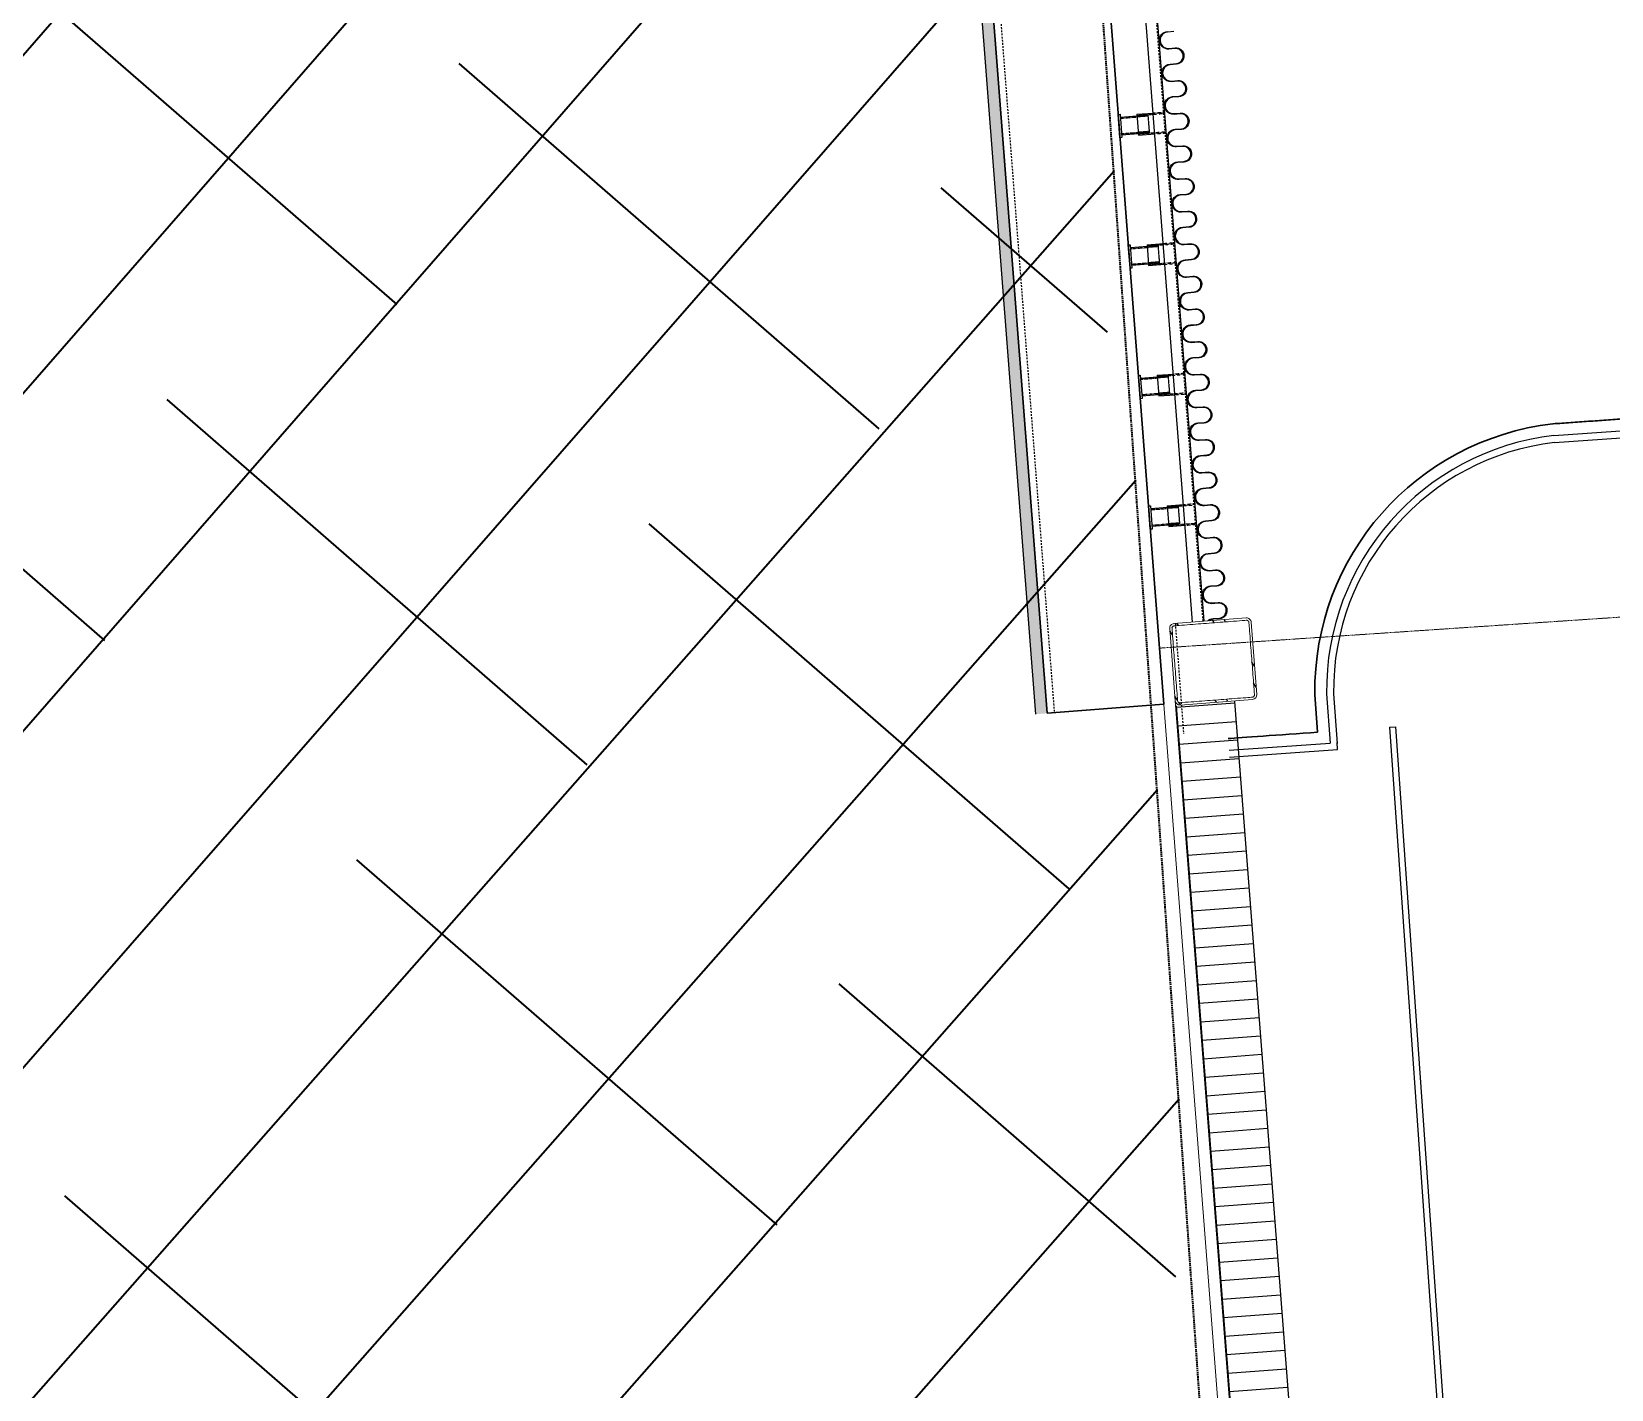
# Model space of a CAD drawing. Header units: millimetres. Extents: x 306 to 836129804, y -168137 to 818603917.
# Drawn here: x 834534871 to 834541630, y 818145153 to 818150963 of the extents above; entities that cross this region are included whole.
import ezdxf

# ---------------------------------------------------------------- set-up
doc = ezdxf.new("R2010")
doc.units = ezdxf.units.MM
doc.header["$LTSCALE"] = 3
for name, pattern in [('ACAD_ISO03W100', [30, 12, -18]), ('DASHED', [0.75, 0.5, -0.25]), ('DASHED2', [0.375, 0.25, -0.125]), ('Member Hidden', [4.5, 2.5, -2])]:
    doc.linetypes.add(name, pattern=pattern)
for name, color, linetype in [('3A35X-MAGP-P-LD-00-0$0$A-GLASS', 251, 'Continuous'), ('3A35X-MAGP-P-LD-00-0$0$LWK-GA_HANDRAIL', 251, 'Continuous'), ('3A35X-MAGP-P-LD-00-0$0$LWK-MA_PAVING BANDING', 251, 'Continuous'), ('_ANCILIARY HATCH', 1, 'Continuous'), ('_P34', 251, 'Continuous'), ('A-ALUM_CLADD', 251, 'Continuous'), ('A-ALUM_CLADD_H', 251, 'Member Hidden'), ('A-ALUM_CLADD_S', 251, 'Continuous'), ('A-DRAIN', 251, 'Continuous'), ('ADS060_1', 251, 'Continuous'), ('ADS280_CSteel', 251, 'Continuous'), ('ADS280_R', 251, 'Member Hidden')]:
    doc.layers.add(name, color=color, linetype=linetype)
for name, color, linetype, lineweight in [('A-MASS', 251, 'Continuous', 13), ('ADS280__', 251, 'Continuous', 13), ('ADS280_BSteel', 251, 'Continuous', 13), ('ADS280_S', 251, 'Continuous', 30), ('Eva-New', 1, 'ACAD_ISO03W100', 18), ('Hatch (HOR not under LTC submission)', 252, 'Continuous', 35), ('UAJ-28STRU', 251, 'Continuous', 35)]:
    doc.layers.add(name, color=color, linetype=linetype, lineweight=lineweight)

# ---------------------------------------------------------------- blocks, each defined once
blk = doc.blocks.new('A')
at = {"layer": 'ADS280_BSteel', "linetype": 'DASHED2', "ltscale": 5}
blk.add_lwpolyline([(834539695.6212394, 818148325.0654476), (834545662.8446859, 818148726.6210414), (834545674.5963875, 818148552.0160656), (834547160.9660238, 818148651.9498011)], dxfattribs=at)
blk = doc.blocks.new('Cladding_Fixing')
at = {"layer": 'A-ALUM_CLADD_H', "ltscale": 0.3}
for p, q in [((0.2337154150009155, 33.0491738319397), (72.23171532154083, 32.5400218963623)), ((72.27697360515594, 38.93986201286316), (142.3540322780609, 38.44429433345795)), ((-0.233715295791626, -33.04917371273041), (71.76428484916687, -33.55832540988922)), ((71.71902656555176, -39.95816540718079), (141.7960855960846, -40.45373260974884))]:
    blk.add_line(p, q, dxfattribs=at)
at = {"layer": 'A-ALUM_CLADD_H', "ltscale": 0.2}
for p, q in [((118.7305524349213, 32.21119368076324), (72.23171496391296, 32.54002177715302)), ((118.7659106254578, 37.21106898784637), (72.26707303524017, 37.53989696502686)), ((118.7659106254578, 37.2110687494278), (118.227764248848, -38.88702857494354)), ((118.2277636528015, -38.88702881336212), (71.72892618179321, -38.55820059776306)), ((118.2631219625473, -33.88715398311615), (71.76428461074829, -33.5583256483078))]:
    blk.add_line(p, q, dxfattribs=at)
at = {"layer": 'A-ALUM_CLADD_H', "ltscale": 0.1}
for p, q in [((142.3540327548981, 38.44429469108582), (187.1788446903229, 38.12730467319489)), ((142.3893904685974, 43.44416975975037), (187.2142174243927, 43.12717986106873)), ((141.623131275177, -45.45263481140137), (186.5852938890457, -45.77059614658356)), ((141.6584891080856, -40.45275986194611), (186.6206666231155, -40.77072107791901))]:
    blk.add_line(p, q, dxfattribs=at)
at = {"layer": 'A-ALUM_CLADD_S'}
for p, q in [((0.2690731287002563, 38.04904866218567), (72.26707315444946, 37.53989684581757)), ((72.31233143806458, 43.93973696231842), (71.68366885185242, -44.95804023742676)), ((72.31233143806458, 43.93973696231842), (142.3893903493881, 43.44416964054108)), ((-0.269073486328125, -38.04904878139496), (71.72892677783966, -38.55820059776306)), ((71.68366885185242, -44.95804023742676), (141.7607278823853, -45.45360743999481))]:
    blk.add_line(p, q, dxfattribs=at)
blk.add_lwpolyline([(-8.353578329086304, -49.94217658042908), (-7.646420836448669, 50.05532348155975), (0.3535786867141724, 49.9987496137619), (-0.3535784482955933, -49.99874973297119)], close=True, dxfattribs=at)
blk = doc.blocks.new('Cladding')
at = {"layer": 'A-ALUM_CLADD'}
for points in [[(-3256.490411996841, -14649.70220303535, -0.1688405432229623), (-3241.963774442673, -14669.99015641212), (-3234.324013113976, -14695.88675904274, 1), (-3172.939471960068, -14677.77769625187), (-3180.579233050346, -14651.88109338284, -1), (-3107.685090303421, -14630.37658107281), (-3100.045329809189, -14656.27318418026, 1), (-3038.660789251328, -14638.16412067413), (-3046.300549864769, -14612.26751768589, -1), (-2973.406408548355, -14590.76300513744), (-2965.766647338867, -14616.65960896015, 1), (-2904.382105946541, -14598.55054605007), (-2912.021867036819, -14572.65394306183, -1), (-2839.127725720406, -14551.14943027496), (-2831.48796415329, -14577.04603409767, 1), (-2770.103423237801, -14558.9369713068), (-2777.743184447289, -14533.04036819935, -1), (-2704.849042415619, -14511.53585517406), (-2697.209281086922, -14537.43245851994, 1), (-2635.824741363525, -14519.32339549065), (-2643.46450150013, -14493.42679286003, -1), (-2570.570360064507, -14471.92227995396), (-2562.930599331856, -14497.81888329983, 1), (-2501.546058416367, -14479.70982062817), (-2509.18581867218, -14453.81321668625, -1), (-2436.291676998138, -14432.30870473385), (-2428.651915550232, -14458.20530807972, 1), (-2367.267375230789, -14440.09624540806), (-2374.907136321068, -14414.19964241982, -1), (-2302.012994289398, -14392.69512939453), (-2294.373232841492, -14418.59173309803, 1), (-2232.988692760468, -14400.48267018795), (-2240.6284532547, -14374.58606696129, -1), (-2167.734311103821, -14353.08155453205), (-2160.094550728798, -14378.97815787792, 1), (-2098.710009336472, -14360.86909532547), (-2106.34977042675, -14334.97249221802, -1), (-2033.455628275871, -14313.46797883511), (-2025.815867424011, -14339.3645825386, 1), (-1964.431327104568, -14321.25551986694), (-1972.071087360382, -14295.35891723633, -1), (-1899.176945209503, -14273.85440444946), (-1891.537184238434, -14299.7510073185, 1), (-1830.152643322945, -14281.64194524288), (-1837.792404413223, -14255.74534189701, -1), (-1764.898262262344, -14234.24082899094), (-1757.258501768112, -14260.13743281364, 1), (-1695.873960971832, -14242.02836930752), (-1703.513721466064, -14216.13176655769, -1), (-1630.619579553604, -14194.62725484371), (-1622.979818820953, -14220.52385735512, 1), (-1561.595277786255, -14202.41479456425), (-1569.235038876534, -14176.518191576, -1), (-1496.340897083282, -14155.01367890835), (-1488.70113658905, -14180.91028225422, 1), (-1427.316595315933, -14162.80121934414), (-1434.95635664463, -14136.90461575985, -1), (-1362.062214374542, -14115.40010464191), (-1354.422452688217, -14141.29670679569, 1), (-1293.037912368774, -14123.18764400482), (-1300.677673578262, -14097.29104101658, -1), (-1227.783531427383, -14075.78652870655), (-1220.143770456314, -14101.68313193321, 1), (-1158.759229302406, -14083.57406914234), (-1166.398990631104, -14057.67746520042, -1), (-1093.504848003387, -14036.17295408249), (-1085.865087270737, -14062.06955695152, 1), (-1024.480546712875, -14043.96049368382), (-1032.120308041573, -14018.06389009953, -1), (-959.2261657714844, -13996.55937838554), (-951.5864045619965, -14022.45598208904, 1), (-890.2018640041351, -14004.34691858292), (-897.8416254520416, -13978.45031476021, -1), (-824.947482585907, -13956.94580340385)], [(-820.18796479702, -13983.68163251877), (-827.8248828649521, -13957.79466569424, 0.9999999999999999), (-894.9642241001129, -13977.60145330429), (-887.3244633674622, -14003.49805617332, -0.9999999999999999), (-954.4638047218323, -14023.30484390259), (-962.1035656929016, -13997.40824115276, 0.9999999999999999), (-1029.242907166481, -14017.21502828598), (-1021.60314643383, -14043.11163163185, -0.9999999999999999), (-1088.74248790741, -14062.91841876507), (-1096.382248401642, -14037.02181589603, 0.9999999999999999), (-1163.521590471268, -14056.82860302925), (-1155.88182926178, -14082.72520649433, -0.9999999999999999), (-1223.021171450615, -14102.53199410439), (-1230.660931587219, -14076.63539135456, 0.9999999999999999), (-1297.800273299217, -14096.44217836857), (-1290.160512328148, -14122.33878147602, -0.9999999999999999), (-1357.29985332489, -14142.14556920528), (-1364.939614772797, -14116.24896669388, 0.9999999999999999), (-1432.078955769539, -14136.05575358868), (-1424.439194917679, -14161.95235693455, -0.9999999999999999), (-1491.57853615284, -14181.75914394855), (-1499.218297243118, -14155.86254143715, 0.9999999999999999), (-1566.357638478279, -14175.66932892799), (-1558.717877626419, -14201.56593203545, -0.9999999999999999), (-1625.857218980789, -14221.37271940708), (-1633.496980667114, -14195.47611677647, 0.9999999999999999), (-1700.636322259903, -14215.28290379047), (-1692.996560931206, -14241.17950642109, -0.9999999999999999), (-1760.135901808739, -14260.98629462719), (-1767.775662660599, -14235.08969175816, 0.9999999999999999), (-1834.915004253387, -14254.89647936821), (-1827.275243282318, -14280.79308187962, -0.9999999999999999), (-1894.414584755898, -14300.59986996651), (-1902.054345846176, -14274.70326685905, 0.9999999999999999), (-1969.193687081337, -14294.51005494595), (-1961.553926229477, -14320.4066567421, -0.9999999999999999), (-2028.693267345428, -14340.21344506741), (-2036.333029150963, -14314.31684172153, 0.9999999999999999), (-2103.472370266914, -14334.12362921238), (-2095.832609057426, -14360.02023303509, -0.9999999999999999), (-2162.97194981575, -14379.82701945305), (-2170.611711263657, -14353.93041694164, 0.9999999999999999), (-2237.751052975655, -14373.73720395565), (-2230.111291527748, -14399.63380801678, -0.9999999999999999), (-2297.250633478165, -14419.4405952692), (-2304.890393972397, -14393.54399216175, 0.9999999999999999), (-2372.029735445976, -14413.35078012943), (-2364.389974713326, -14439.24738252163, -0.9999999999999999), (-2431.529316186905, -14459.05417013168), (-2439.169076919556, -14433.15756797791, 0.9999999999999999), (-2506.308418631554, -14452.96435463428), (-2498.668657779694, -14478.86095762253, -0.9999999999999999), (-2565.807998776436, -14498.66774570942), (-2573.447760343552, -14472.77114236355, 0.9999999999999999), (-2640.587101459503, -14492.57793045044), (-2632.947340488434, -14518.47453331947, -0.9999999999999999), (-2700.086682200432, -14538.28132069111), (-2707.726442575455, -14512.38471806049, 0.9999999999999999), (-2774.865784287453, -14532.19150495529), (-2767.226023435593, -14558.088108778, -0.9999999999999999), (-2834.3653652668, -14577.89489603043), (-2842.005125999451, -14551.99829280376, 0.9999999999999999), (-2909.14446747303, -14571.80507969856), (-2901.504705905914, -14597.70168340206, -0.9999999999999999), (-2968.644047617912, -14617.50847101212), (-2976.283808350563, -14591.61186826229, 0.9999999999999999), (-3043.42315018177, -14611.41865515709), (-3035.783389568329, -14637.31525874138, -0.9999999999999999), (-3102.922730207443, -14657.12204635143), (-3110.562490940094, -14631.22544312477, 0.9999999999999999), (-3177.701832652092, -14651.03223097324), (-3170.062072038651, -14676.92883396149, -0.9999999999999999), (-3237.20141351223, -14696.7356210947), (-3244.841174244881, -14670.83901834488, 0.1388162835259386), (-3255.013489961624, -14654.71235644817, 0.1388162835259386)]]:
    blk.add_lwpolyline(points, format="xyb", dxfattribs=at)
at = {"layer": 'A-ALUM_CLADD_H'}
blk.add_line((-3262.148749828339, -14630.50745892525), (98.51516282558441, -13639.68931531906), dxfattribs=at)
at = {"layer": 'A-ALUM_CLADD_S'}
for p, q in [((-3274.872774839401, -14587.34382843971), (53.7525839805603, -13605.97087657452)), ((-3260.734968304634, -14635.30342018604), (103.4887881278992, -13643.4350528717))]:
    blk.add_line(p, q, dxfattribs=at)
at = {"layer": 'A-ALUM_CLADD_S', "rotation": 286.8321835654116}
for p in [(-1262.159268856049, -13845.99515759945), (-1799.300831794739, -14004.35845255852), (-2336.442394733429, -14162.72174739838), (-2873.583957314491, -14321.08504235744)]:
    blk.add_blockref('Cladding_Fixing', p, dxfattribs=at)
blk = doc.blocks.new('QA')
at = {"layer": '3A35X-MAGP-P-LD-00-0$0$A-GLASS', "ltscale": 0.5}
for points in [[(3260.576155900955, -310.5060914754868, 0.3840996273353495), (2212.822099924088, -1345.658311843872), (2212.907858014107, -1556.366359353065)], [(3260.576155781746, -310.5533533096313), (4549.030581831932, -310.8446944952011, -0.3780705975046576), (5711.480078935623, -1392.408470392227), (6581.344330906868, -11394.23039066792, 0.3890288833030056), (8125.516315460205, -12809.94570827484), (9658.37551021576, -12809.9406683445)], [(3261.269634366035, -340.5060864686966, 0.3836830558219939), (2242.822456359863, -1346.528507828712), (2242.909125208855, -1559.473604917526)], [(3260.576156020164, -340.5533540248871), (4548.627947092056, -340.8446043729782, -0.3779323552059208), (5681.6082726717, -1395.184558272362), (6551.457149624825, -11396.82969629765, 0.3890288833030058), (8125.516302227974, -12839.94570803642), (9658.37560904026, -12839.9406683445)]]:
    blk.add_lwpolyline(points, format="xyb", dxfattribs=at)
for points in [[(1780.282103061676, -1586.364627838135), (2242.889790177345, -1586.36657845974), (2242.911380171776, -1556.366359591484)], [(1780.282229542732, -1556.364627718925), (2212.911372542381, -1556.366359353065)]]:
    blk.add_lwpolyline(points, dxfattribs=at)
at = {"layer": '3A35X-MAGP-P-LD-00-0$0$LWK-GA_HANDRAIL', "lineweight": 30, "ltscale": 0.5}
blk.add_lwpolyline([(3259.441052079201, -260.5060994625092), (3259.441052079201, -260.5060994625092, 0.3847575709943667), (2162.821516036987, -1344.234332442284), (2162.887503027916, -1506.364627838135)], format="xyb", dxfattribs=at)
blk.add_rational_spline([(3260.576155900955, -260.4250419139862), (3888.936816096306, -260.4250417947769), (4517.297476291656, -260.4250417947769), (5663.312283039094, -260.4250419139862), (5762.59759581089, -1402.130942940712), (6196.876965880394, -6396.014784812927), (6631.15633559227, -11389.89862692356)], [1, 1, 1, 0.7371008340881321, 1, 1, 1], degree=2, knots=[8765.813405622794, 8765.813405622794, 8765.813405622794, 10022.53472598037, 10022.53472598037, 11877.60010583804, 11877.60010583804, 21903.06256882496, 21903.06256882496, 21903.06256882496], dxfattribs=at)
blk.add_open_spline([(2162.911336421967, -1506.364627838135), (1998.244663238525, -1506.364628076553), (1833.577990055084, -1506.364627838135), (1780.276567220688, -1506.364627838135), (1780.276567220688, -1506.364627838135), (1780.276567220688, -1506.364627838135)], degree=3, knots=[18421.23073421246, 18421.23073421246, 18421.23073421246, 18421.23073421246, 18503.56272679324, 18503.56272679324, 18504.56270720439, 18504.56270720439, 18504.56270720439, 18504.56270720439], dxfattribs=at)
at = {"layer": '3A35X-MAGP-P-LD-00-0$0$LWK-MA_PAVING BANDING'}
for p, q in [((2471.837233424187, -1506.37068104744), (2471.837233185768, -13186.51781487465)), ((2471.837233424187, -1506.37068104744), (2497.714233160019, -1506.37068092823)), ((2497.714233160019, -1506.37068092823), (2497.714233279228, -13186.51740372181))]:
    blk.add_line(p, q, dxfattribs=at)
blk = doc.blocks.new('3A35X-MAGP-P-LD-00-0')
at = {"layer": 'A-DRAIN'}
h = blk.add_hatch(dxfattribs=at)
h.set_pattern_fill('LINE', color=256, scale=25, angle=90.42476267907547)
h.set_pattern_definition([(184.2752197473374, (834539580.6683209, 818144714.9919829), (5.917203069852796, -79.15413654907825), [])])
h.paths.add_polyline_path([(834540316.1688303, 818144243.987211), (834540018.1057943, 818148097.0298429), (834539768.8504827, 818148077.7479918), (834540066.913519, 818144224.7053597)])
at = {"layer": 'ADS060_1', "extrusion": (5.57813711422941e-16, 3.032552570496855e-17, -1)}
blk.add_hatch(color=256, dxfattribs=at).paths.add_polyline_path([(-834539166.9885061, 818148042.4262147), (-834539216.839426, 818148046.2844286), (-834538931.7370604, 818151730.013677), (-834538880.718921, 818151741.2367862)])
at = {"layer": 'ADS280_CSteel'}
h = blk.add_hatch(dxfattribs=at)
h.set_pattern_fill('FP_1', color=256, scale=0.9999999999999999, angle=0.4247626790754713, style=0, pattern_type=2)
h.set_pattern_definition([(123.1467626790755, (835227515.2954112, 818096118.4929509), (-148.8670913226065, -97.21846080424606), []), (123.1467626790755, (835227328.8572154, 818096157.6208776), (-148.8670913226065, -97.21846080424606), [])])
h.paths.add_polyline_path([(834540113.2674501, 818148126.9042113), (834540089.3579544, 818148435.9807973), (834540082.426793, 818148449.6290052), (834540067.8749813, 818148454.3786744), (834539758.7983953, 818148430.4691784), (834539745.1501877, 818148423.538017), (834539740.4005188, 818148408.9862058), (834539764.3100142, 818148099.9096195), (834539771.2411758, 818148086.2614115), (834539785.7929871, 818148081.5117426), (834540094.869573, 818148105.4212383), (834540108.5177811, 818148112.3523997), (834540112.1135472, 818148123.3689382)], flags=0)
h.paths.add_polyline_path([(834540103.2972375, 818148126.1329371), (834540100.9224032, 818148118.8570312), (834540094.0982991, 818148115.3914506), (834539785.0217131, 818148091.4819553), (834539777.745807, 818148093.8567898), (834539774.2802266, 818148100.6808934), (834539750.3707311, 818148409.7574797), (834539752.7455658, 818148417.0333855), (834539759.5696691, 818148420.4989661), (834540068.6462554, 818148444.4084617), (834540075.9221612, 818148442.0336272), (834540079.387742, 818148435.2095234), (834540096.9964074, 818148207.583386)], flags=0)
at = {"layer": 'A-DRAIN', "linetype": 'Member Hidden'}
blk.add_line((834539764.4341753, 818148430.7530859), (834539799.7658812, 818147958.1225809), dxfattribs=at)
at = {"layer": 'A-DRAIN'}
for p, q in [((834539768.8504828, 818148077.7479918), (834540066.913519, 818144224.7053597)), ((834540018.1057943, 818148097.0298429), (834540316.1688303, 818144243.987211))]:
    blk.add_line(p, q, dxfattribs=at)
at = {"layer": 'ADS060_1'}
blk.add_line((834538880.718921, 818151741.2367862), (834539166.9885062, 818148042.4262147), dxfattribs=at)
at = {"layer": 'ADS280__'}
for p, q in [((834540042.2597259, 818143860.9381167), (834539688.3411254, 818148433.8230042)), ((834539740.4005188, 818148408.9862058), (834539764.3100142, 818148099.9096195)), ((834540067.8749813, 818148454.3786744), (834539758.7983953, 818148430.4691784)), ((834540113.2674501, 818148126.9042113), (834540089.3579544, 818148435.9807973)), ((834539764.3559537, 818148099.6245415), (834540066.0146999, 818144201.9748504)), ((834539785.7929871, 818148081.5117426), (834540094.869573, 818148105.4212383))]:
    blk.add_line(p, q, dxfattribs=at)
for centre, major_axis, ratio, start_param, end_param in [((834539760.3409435, 818148410.5287539), (-19.85958454718978, 2.365777470522373), 0.9999999811513565, 4.90815954768243, 6.478955874477333), ((834540069.4175296, 818148434.4382491), (2.365777504577541, 19.85958478265274), 0.9999999811513567, 4.908159547149307, 6.478955873944209), ((834540093.327025, 818148125.3616636), (-14.72763847467433, 13.53132216128919), 0.9999999880790711, 2.391089772249415, 3.961886099044311), ((834539784.2504393, 818148101.4521677), (10.99749215239786, 16.70494467615652), 0.9999999811513564, 2.230214497720433, 3.801010824515323)]:
    blk.add_ellipse(centre, major_axis=major_axis, ratio=ratio, start_param=start_param, end_param=end_param, dxfattribs=at)
blk.add_rational_spline([(834539785.0217131, 818148091.4819553), (834539939.5600063, 818148103.436703), (834540094.0982991, 818148115.3914506), (834540104.0685118, 818148116.1627241), (834540103.2972375, 818148126.1329371), (834540091.3424897, 818148280.6712301), (834540079.3877419, 818148435.2095232), (834540079.0682698, 818148439.3393207), (834540075.9221613, 818148442.0336273), (834540072.7760528, 818148444.727934), (834540068.6462554, 818148444.4084617), (834539914.1079623, 818148432.4537141), (834539759.5696691, 818148420.4989662), (834539749.5994567, 818148419.7276918), (834539750.3707311, 818148409.7574797), (834539762.3254789, 818148255.2191865), (834539774.2802266, 818148100.6808934), (834539775.0515006, 818148090.7106808), (834539785.0217131, 818148091.4819553)], [1, 1, 1, 0.7071067811865476, 1, 1, 1, 0.9238795325112862, 1, 0.9238795325112862, 1, 1, 1, 0.7071067811865498, 1, 1, 1, 0.7071067811865498, 1], degree=2, knots=[0, 0, 0, 1, 1, 2.570796326794897, 2.570796326794897, 3.570796326794897, 3.570796326794897, 4.356194490192348, 4.356194490192348, 5.141592653589799, 5.141592653589799, 6.141592653589799, 6.141592653589799, 7.71238898038469, 7.71238898038469, 8.712388980384688, 8.712388980384688, 10.28318530717958, 10.28318530717958, 10.28318530717958], dxfattribs=at)
at = {"layer": 'ADS280_R'}
blk.add_line((834538950.9839658, 818151870.1106317), (834539246.7499772, 818148048.5993571), dxfattribs=at)
at = {"layer": 'ADS280_S'}
for p, q in [((834538919.6443377, 818151886.2604194), (834539216.839426, 818148046.2844286)), ((834539715.3486221, 818148084.8665669), (834539429.8257296, 818151774.0293231)), ((834539216.839426, 818148046.2844286), (834539715.3486221, 818148084.8665669))]:
    blk.add_line(p, q, dxfattribs=at)
at = {"rotation": 4.018631480163328}
blk.add_blockref('QA', (834538109.879394, 818149316.2728351), dxfattribs=at)
at = {"layer": 'A-ALUM_CLADD', "rotation": 77.9987000004271}
blk.add_blockref('Cladding', (834526251.0278809, 818154673.1372713), dxfattribs=at)
at = {"layer": 'A-MASS', "lineweight": -3}
blk.add_blockref('A', (0, 0), dxfattribs=at)
blk = doc.blocks.new('3A35X-MAGP-P-ADR-L00-L1')
at = {"layer": '_P34', "ltscale": 0.5}
h = blk.add_hatch(dxfattribs=at)
h.set_pattern_fill('AR-B816C', color=256, scale=0.4999999999999998, angle=89.99999999999997)
h.set_pattern_definition([(93.99890853463734, (0, 0), (-108.4379694977669, 94.26731549800994), [198.4374999999994, -4.762499999999982]), (93.99890853463734, (2.334421882864262, -101.6847672010699), (-108.4379694977669, 94.26731549800994), [198.4374999999994, -4.762499999999982]), (183.9989085346374, (0, 0), (-94.26731549800994, -108.4379694977669), [-106.3625, 96.83749999999998]), (183.9989085346374, (0.3321247030980885, -4.750905117020011), (-94.26731549800994, -108.4379694977669), [-106.3625, 96.83749999999998])])
edge = h.paths.add_edge_path()
edge.add_line((834498358.3628454, 818135395.2669195), (834498238.6547248, 818135386.9023591))
edge.add_line((834498238.6547244, 818135386.9023591), (834495869.4420483, 818169293.5255804))
edge.add_arc((834558589.6119121, 818267563.9519162), 116579.9999992069, 237.4523305936991, 253.6065766200759)
edge.add_line((834525687.0821314, 818155723.3513551), (834523043.6406257, 818143726.3217762))
edge.add_line((834523043.6406257, 818143726.3217766), (834533513.9823585, 818141439.4523213))
edge.add_line((834533513.9823585, 818141439.4523208), (834540215.091814, 818141890.4671811))
edge.add_line((834540215.0918145, 818141890.4671811), (834540854.9022352, 818132740.3476467))
edge.add_line((834540854.9022347, 818132740.3476467), (834540735.1943893, 818132731.9791503))
edge.add_line((834540735.1943893, 818132731.9791503), (834540747.7500025, 818132552.4175826))
edge.add_line((834540747.750002, 818132552.4175831), (834541047.0196157, 818132573.3388243))
edge.add_line((834541047.0196161, 818132573.3388238), (834540382.1304576, 818142082.1168644))
edge.add_line((834540382.1304581, 818142082.1168644), (834533527.4087672, 818141620.7632086))
edge.add_line((834533527.4087667, 818141620.7632086), (834523258.2276665, 818143863.6963611))
edge.add_line((834523258.227667, 818143863.6963606), (834525899.0308046, 818155848.7519352))
edge.add_arc((834558589.6119123, 818267563.9519161), 116399.9999991818, 237.2761763110763, 253.6892421611536, ccw=False)
edge.add_line((834495664.915487, 818169638.2526346), (834498071.6393842, 818135194.7933377))
edge.add_line((834498071.6393842, 818135194.7933382), (834498370.9096855, 818135215.7047391))
edge.add_line((834498370.909686, 818135215.7047396), (834498358.3628454, 818135395.2669204))
at = {"layer": 'UAJ-28STRU', "linetype": 'DASHED', "ltscale": 4}
blk.add_line((834540020.7808139, 818142959.8325328), (834539411.4212215, 818151676.4669291), dxfattribs=at)

msp = doc.modelspace()

# ---------------------------------------------------------------- hatches: boundary and pattern name
at = {"layer": '_ANCILIARY HATCH'}
h = msp.add_hatch(dxfattribs=at)
h.set_pattern_fill('CORK', color=256, scale=250, angle=3.998908350218276)
h.set_pattern_definition([(3.998908350218276, (0, 0), (-55.35411463791137, 791.8175196929233), []), (138.9989083502183, (423.5858171654173, -368.2317025275059), (-1472.92744632587, -1694.344000516116), [1122.5325, -1122.5325]), (138.9989083502183, (621.5401970886481, -354.3931738680281), (-1472.92744632587, -1694.344000516116), [1122.5325, -1122.5325]), (138.9989083502183, (819.494577011879, -340.5546452085503), (-1472.92744632587, -1694.344000516116), [1122.5325, -1122.5325])])
edge = h.paths.add_edge_path()
edge.add_line((834542594.6065328, 818106125.7209853), (834540394.5935465, 818141938.1305822))
edge.add_line((834540394.5935465, 818141938.1305822), (834541062.3589587, 818142015.9652631))
edge.add_line((834541062.3589587, 818142015.9652631), (834543262.744766, 818129534.3279674))
edge.add_line((834543262.744766, 818129534.3279674), (834545012.8121926, 818104490.121473))
edge.add_line((834545012.8121926, 818104490.121473), (834531771.6275874, 818103564.4602176))
edge.add_line((834531771.6275874, 818103564.4602176), (834520996.4581504, 818101658.3858502))
edge.add_line((834520996.4581504, 818101658.3858502), (834495927.4307318, 818099905.8668665))
edge.add_line((834495927.4307318, 818099905.8668665), (834493670.9286114, 818132184.1554587))
edge.add_line((834493670.9286114, 818132184.1554587), (834495067.4255276, 818132283.1413345))
edge.add_line((834495067.4255276, 818132283.1413345), (834492304.1951191, 818171809.9593116))
edge.add_line((834492304.1951191, 818171809.9593116), (834494648.2086027, 818175122.3249018))
edge.add_arc((834558588.5434589, 818267563.6229115), 112399.9999966109, 235.3289398714321, 253.5507733699743)
edge.add_line((834526760.7341533, 818159764.0377822), (834525862.8655366, 818155684.619004))
edge.add_arc((834562809.2399589, 818275296.1017796), 125187.6247666832, 237.5645200069952, 252.83478650469982, ccw=False)
edge.add_line((834495664.9154882, 818169638.2526338), (834500460.6598426, 818103180.2315282))
edge.add_line((834500460.6598426, 818103180.2315282), (834542594.6065328, 818106125.7209853))
at = {"layer": 'Eva-New', "linetype": 'Continuous', "ltscale": 0.01}
h = msp.add_hatch(dxfattribs=at)
h.set_pattern_fill('ANSI31', color=8, scale=350, angle=4)
h.set_pattern_definition([(49, (0, 0), (-838.6710210225554, 729.0455959657013), [])])
edge = h.paths.add_edge_path()
edge.add_arc((834611513.5385946, 818068145.3264505), 14099.99999968531, 55.19002574308559, 154.5596091027724)
edge.add_line((834598780.7776825, 818074202.2893481), (834595240.3911003, 818066761.4558462))
edge.add_arc((834589822.417787, 818069339.3552195), 6000.000000233124, 273.9989064334658, 334.5546563119141, ccw=False)
edge.add_line((834590240.8423903, 818063353.9629304), (834585554.5350056, 818063026.3542768))
edge.add_arc((834584989.6617913, 818071106.6338656), 8099.999998867221, 264.220048196886, 273.9989064322582, ccw=False)
edge.add_line((834584173.925572, 818063047.8142), (834580415.7397891, 818063428.2282544))
edge.add_arc((834579106.5335116, 818050494.3201492), 12999.99999816069, 84.2200481985661, 93.99077919798958)
edge.add_line((834578201.7864021, 818063462.7985727), (834574221.9197499, 818063185.1428037))
edge.add_arc((834573731.4752913, 818070170.6889209), 7002.741628984699, 184.518270925359, 274.0160585979712, ccw=False)
edge.add_arc((834553791.0620614, 818068592.8452796), 13000.0000005708, 4.527501078735133, 25.16518805878682)
edge.add_line((834565557.174624, 818074120.828201), (834563375.7160238, 818078763.9842684))
edge.add_arc((834569692.9588658, 818081779.3520507), 6999.999999030279, 186.261998653722, 205.5162346975632, ccw=False)
edge.add_line((834562734.724241, 818081015.8267443), (834561851.4163579, 818093822.5155479))
edge.add_arc((834568795.7761757, 818094576.8707228), 6985.211880096444, 103.79340942041148, 186.1996435070692, ccw=False)
edge.add_line((834567130.3497419, 818101360.6410463), (834607738.9713905, 818104323.6446342))
edge.add_arc((834606780.3295362, 818117304.0183489), 13015.72495013958, 274.223807264846, 392.8596289379157)
edge.add_arc((834623587.3262396, 818128173.8785237), 6999.999999836902, 183.9989136523716, 212.9539425140163, ccw=False)
edge.add_line((834616604.3686309, 818127685.7156067), (834614554.4666462, 818157541.1841724))
edge.add_line((834614554.4666462, 818157541.1841724), (834608569.0701823, 818157122.7809477))
edge.add_line((834608569.0701823, 818157122.7809477), (834610618.9763948, 818127267.2902491))
edge.add_arc((834623587.3262378, 818128173.8785231), 12999.99999806346, 183.9989136508734, 212.8579348742854)
edge.add_arc((834606785.1724918, 818117301.6086594), 7012.974383020965, -85.87050168941721, 32.994913872568816, ccw=False)
edge.add_line((834607290.1835088, 818110306.8410742), (834542916.4285616, 818105772.5570611))
edge.add_line((834542916.4285616, 818105772.5570611), (834543332.168679, 818099784.931535))
edge.add_line((834543332.168679, 818099784.931535), (834548339.9487058, 818100139.6961751))
edge.add_arc((834548849.6206386, 818093135.5706489), 7022.644791367745, 1.917894415990986, 94.16192873604791, ccw=False)
edge.add_line((834555868.3314306, 818093370.5997602), (834556822.6031799, 818079614.5109141))
edge.add_arc((834565030.3921052, 818080333.9384184), 8239.258156901009, 185.0092761133849, 211.2767633085009)
edge.add_line((834557988.549832, 818076056.3418531), (834560014.6381451, 818071842.7746612))
edge.add_arc((834553704.8687762, 818068780.019501), 7013.81912084653, -83.41200971856142, 25.89188562423311, ccw=False)
edge.add_line((834554509.5567249, 818061812.5137804), (834511331.2743995, 818058806.1397856))
edge.add_arc((834510845.0625758, 818065789.233517), 6999.999999933733, 141.8798806352492, 273.9829049167347, ccw=False)
edge.add_arc((834495100.3448526, 818078140.8887452), 13011.48484009153, 321.889271565979, 363.9966433354928)
edge.add_line((834508080.187521, 818079047.7636253), (834507303.147802, 818090245.0026575))
edge.add_arc((834514286.1054543, 818090733.1649512), 6999.999999943095, 94.21783473311712, 183.9989085377374, ccw=False)
edge.add_line((834513771.2650272, 818097714.206373), (834514324.2611847, 818097754.9889383))
edge.add_line((834514324.2611847, 818097754.9889383), (834515094.2032907, 818097812.2750338))
edge.add_arc((834515888.7804214, 818090839.1162039), 7018.283043878132, 4.391191596629085, 96.50069787772958, ccw=False)
edge.add_line((834522886.4615402, 818091376.4762715), (834523318.1003574, 818085091.4654405))
edge.add_line((834523318.1003574, 818085091.4654405), (834529307.3396509, 818085510.1591995))
edge.add_line((834529307.3396509, 818085510.1591995), (834528870.5492542, 818091758.2633296))
edge.add_arc((834535853.5069062, 818092246.4256233), 6999.999999586337, 93.99890853307471, 183.9989085379415, ccw=False)
edge.add_line((834535365.3446131, 818099229.3832753), (834540639.8020831, 818099596.5330453))
edge.add_line((834540639.8020831, 818099596.5330453), (834540220.7704337, 818105616.323317))
edge.add_line((834540220.7704337, 818105616.323317), (834513376.0995728, 818103738.6078113))
edge.add_arc((834514284.2614373, 818090770.3680685), 13000.00000003277, 94.00586599802176, 183.991117880833)
edge.add_line((834501315.7883602, 818089865.5443004), (834502093.999344, 818078618.6765761))
edge.add_arc((834495110.6965383, 818078135.4768907), 7000.000000828009, -66.13857842422561, 3.9581909098961887, ccw=False)
edge.add_arc((834495110.6965395, 818078135.4768903), 6999.999999981786, 273.99870041279297, 293.8614215680351, ccw=False)
edge.add_line((834495598.8334678, 818071152.5174648), (834484038.0252761, 818070344.3705096))
edge.add_arc((834484944.5652856, 818057376.0172908), 12999.99999985473, 3.998699986240524, 93.99870041178127, ccw=False)
edge.add_line((834497912.918511, 818058282.557204), (834498850.7850932, 818044866.0656179))
edge.add_arc((834505832.5325971, 818045382.0451274), 7000.788031506466, 153.5175844556254, 184.2267069343446, ccw=False)
edge.add_arc((834505831.7802428, 818045382.3021698), 7000.000000506094, 93.9907792036035, 153.5167215738451, ccw=False)
edge.add_line((834505344.6087215, 818052365.3290147), (834578107.7560652, 818057441.656797))
edge.add_arc((834579012.5031768, 818044473.1783768), 12999.99999509848, 84.22004763743712, 93.99077920788699, ccw=False)
edge.add_line((834580321.7095807, 818057407.0864662), (834583663.296837, 818057068.8416442))
edge.add_arc((834584972.5032473, 818070002.7497832), 13000.00004509936, 264.2200476312211, 273.9989064308502)
edge.add_line((834585879.0898904, 818057034.399779), (834609493.5669917, 818058685.2319609))
edge.add_arc((834609981.7373167, 818051702.1557314), 7000.118848462731, -19.364931974248975, 93.99890643048622, ccw=False)
edge.add_arc((834628850.3650681, 818045070.4409646), 13000.00000042529, 160.6350680240969, 183.9989064535735)
edge.add_line((834615882.0151088, 818044163.8543195), (834619634.348526, 817990488.2644923))
edge.add_arc((834610656.2600935, 817989860.627584), 8999.999999519287, -86.01194112060227, 3.998906454734822, ccw=False)
edge.add_line((834611282.1972058, 817980882.4204844), (834602812.2813497, 817980291.9201078))
edge.add_line((834602812.2813497, 817980291.9201078), (834603230.7061716, 817974306.527834))
edge.add_line((834603230.7061716, 817974306.527834), (834611717.6719617, 817974898.2168859))
edge.add_arc((834612343.6090722, 817965920.0097858), 8999.999999977357, 3.8734655887747067, 93.98805886777768, ccw=False)
edge.add_line((834621323.0501077, 817966527.9889727), (834621688.4984579, 817961112.7419763))
edge.add_line((834621688.4984579, 817961112.7419763), (834627673.3989117, 817961529.9934386))
edge.add_line((834627673.3989117, 817961529.9934386), (834621867.801321, 818044576.6440177))
edge.add_arc((834628850.6858916, 818045064.8011855), 6999.926738671702, 160.627157224399, 183.9989083996896, ccw=False)
edge.add_arc((834609980.9204334, 818051699.8431354), 13002.36888268257, 340.6271572335476, 454.0111039654658)
edge.add_line((834609071.4073162, 818064670.3628802), (834607456.5171404, 818064557.3573512))
edge.add_arc((834607170.3486158, 818068550.9500543), 4003.832551789663, 155.6211224779758, 274.0986331619272, ccw=False)
edge.add_line((834603523.5142193, 818070203.6066998), (834604195.8682836, 818071618.3222857))
edge.add_arc((834611513.5386757, 818068145.3264558), 8100.000000027051, 54.14039305783359, 154.6107958035704, ccw=False)
edge.add_arc((834623873.9558088, 818085245.9413723), 13000.02232763516, 234.1403928659832, 234.163197705768)
edge.add_line((834616262.7220054, 818074706.9802988), (834619562.6153525, 818079722.129262))
at = {"layer": 'Hatch (HOR not under LTC submission)', "ltscale": 0.5}
h = msp.add_hatch(dxfattribs=at)
h.set_pattern_fill('ANSI38', color=256, scale=300, angle=4, style=0)
h.set_pattern_definition([(49, (-1165545.904565573, -83172.0341976881), (-718.8608751621904, 624.8962251134582), []), (139, (-1165545.904565573, -83172.0341976881), (-2062.617975437839, 530.9315750647262), [2381.25, -1428.75])])
edge = h.paths.add_edge_path()
edge.add_line((834523973.1046629, 818144319.728402), (834532465.2441183, 818142451.3108675))
edge.add_line((834532465.2441183, 818142451.3108675), (834540020.6533093, 818142961.6564499))
edge.add_line((834540020.6533093, 818142961.6564499), (834539411.4212228, 818151676.4669282))
edge.add_arc((834559539.737549, 818270280.6021706), 120300.0000611354, 253.93787991351388, 260.36810051798875, ccw=False)
edge.add_line((834526255.2064846, 818154676.8392278), (834523973.1046629, 818144319.728402))

# ---------------------------------------------------------------- block references
at = {"rotation": 0.001091446304688521}
msp.add_blockref('3A35X-MAGP-P-ADR-L00-L1', (15583.57958242297, -15898.08416011184), dxfattribs=at)
at = {"ltscale": 0.5}
msp.add_blockref('3A35X-MAGP-P-LD-00-0', (0, 0), dxfattribs=at)

doc.saveas('drawing.dxf')
